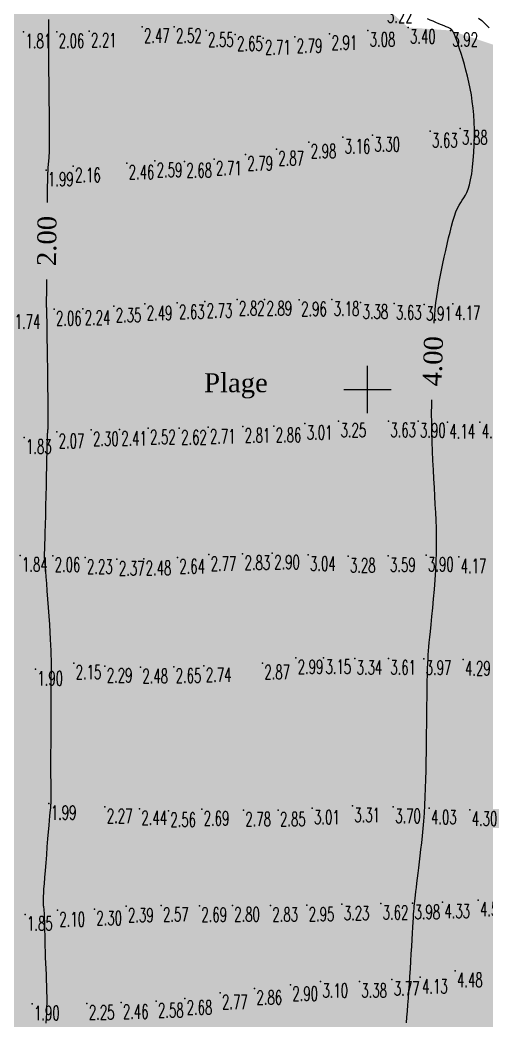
# Model space of a CAD drawing. Header units: millimetres. Extents: x 88261 to 90953, y 390274 to 392322.
# Drawn here: x 90658.1 to 90781.2, y 390581.1 to 390845 of the extents above; entities that cross this region are included whole.
import ezdxf
from ezdxf.enums import TextEntityAlignment as Align

# ---------------------------------------------------------------- set-up
doc = ezdxf.new("R2010")
doc.units = ezdxf.units.MM
doc.header["$LTSCALE"] = 25
doc.linetypes.add('DOT', pattern=[6.35, 0, -6.35])
for name, color, linetype in [('Carroyage(1)_Croix', 7, 'Continuous'), ('CN_01_00', 42, 'Continuous'), ('CN_02_00', 16, 'Continuous'), ('HSABLHUMIDE', 24, 'DOT'), ('TopoAlt', 7, 'Continuous'), ('TOPOJIS', 7, 'Continuous')]:
    doc.layers.add(name, color=color, linetype=linetype)
doc.styles.add('Romans 1.0', font='Romans.shx', dxfattribs={"width": 0.99, "height": 1})
doc.styles.get("Standard").update_dxf_attribs({"font": 'times.ttf'})

# ---------------------------------------------------------------- blocks, each defined once
blk = doc.blocks.new('TCPOINT')
at = {"color": 0}
blk.add_point((0, 0), dxfattribs=at)
at = {"layer": 'TopoAlt', "style": 'Romans 1.0', "width": 0.99}
blk.add_attdef('ALT', text='', height=200, dxfattribs=at).set_placement((0.5, -0.5), align=Align.TOP_LEFT)

msp = doc.modelspace()

# ---------------------------------------------------------------- hatches: boundary and pattern name
at = {"layer": 'HSABLHUMIDE', "ltscale": 2}
h = msp.add_hatch(dxfattribs=at)
h.set_pattern_fill('AR-SAND', color=41, scale=0.05, style=0)
h.set_pattern_definition([(37.5, (-0.35, -2.46), (-0.080001565, 2.447066187), [0, -1.9304, 0, -2.159, 0, -2.06375]), (7.5, (-0.35, -2.46), (2.247616416, 3.584125503), [0, -1.0414, 0, -1.7399, 0, -0.66675]), (327.5, (-1.912, -2.46), (3.954961851, 0.007185923), [0, -0.635, 0, -2.286, 0, -2.9845]), (317.5, (-1.912, -2.46), (3.817782262, 1.114646616), [0, -0.3175, 0, -1.4986, 0, -1.7145])])
h.paths.add_polyline_path([(90808.31, 390673.91), (90810.25, 390699.67), (90815.68, 390741.55), (90824.92, 390770.91), (90815.72, 390817.44), (90807.05, 390826.39), (90800.87, 390832.47), (90771.53, 390842.2), (90760.38, 390842.98), (90754.31, 390848.43), (90743.78, 390853.26), (90735.93, 390857.51), (90724.71, 390864.35), (90715.76, 390870.18), (90708.42, 390875.87), (90700.28, 390881.05), (90683.17, 390899.74), (90679.29, 390902.11), (90675.87, 390906.58), (90650.25, 390917.24), (90650.25, 390882.24), (90650.25, 390864.98), (90650.25, 390847.24), (90650.25, 390817.24), (90650.25, 390792.24), (90650.25, 390737.24), (90650.25, 390712.24), (90650.25, 390677.24), (90650.25, 390647.24), (90650.25, 390622.24), (90650.25, 390590.22), (90650.25, 390589.37), (90650.25, 390567.24), (90650.25, 390527.24), (90660.25, 390527.24), (90660.25, 390507.24), (90670.25, 390507.24), (90670.25, 390497.24), (90680.25, 390497.24), (90680.25, 390487.24), (90690.25, 390487.24), (90690.25, 390477.24), (90700.25, 390477.24), (90700.25, 390467.24), (90730.25, 390477.24), (90700.25, 390467.24), (90710.25, 390467.24), (90740.25, 390477.24), (90710.25, 390467.24), (90710.25, 390457.24), (90747.2, 390431.83), (90764.53, 390419.61), (90781.97, 390396.2), (90798.13, 390389.26), (90804.01, 390373.08), (90822.04, 390361.39), (90841.42, 390350.17), (90852.83, 390318.92), (90866.45, 390300.49), (90904.86, 390280.83), (90909.95, 390275.28), (90952.15, 390275.28), (90952.14, 390296.43), (90920.97, 390330.09), (90897.78, 390348.26), (90877.47, 390366.76), (90855.32, 390383.66), (90846.62, 390409.42), (90826.78, 390428.11), (90814.41, 390447.82), (90801.65, 390460.75), (90789.25, 390478.56), (90783.93, 390495.68), (90782.44, 390506.04), (90782.12, 390521.9), (90785.04, 390543.82), (90786.82, 390559.34), (90790.57, 390575.41), (90794.12, 390593.84), (90801.54, 390613.19), (90802.7, 390633.39)])

# ---------------------------------------------------------------- linework, layer by layer
at = {"layer": 'Carroyage(1)_Croix'}
for p, q in [((90749.65, 390741.29), (90749.65, 390753.79)), ((90743.4, 390747.54), (90755.9, 390747.54))]:
    msp.add_line(p, q, dxfattribs=at)
at = {"layer": 'CN_01_00', "flags": 128}
for points, elevation in [([(90665.58, 390845.12), (90665.56, 390844.46), (90665.55, 390843.9), (90665.55, 390843.43), (90665.56, 390843.03), (90665.57, 390842.68), (90665.58, 390842.39), (90665.59, 390842.12), (90665.59, 390841.87), (90665.59, 390841.61), (90665.59, 390841.31), (90665.58, 390840.91), (90665.57, 390840.36), (90665.57, 390839.61), (90665.56, 390838.61), (90665.56, 390837.32), (90665.57, 390835.67), (90665.59, 390833.64), (90665.61, 390831.32), (90665.64, 390828.79), (90665.67, 390826.15), (90665.71, 390823.51), (90665.74, 390820.96), (90665.76, 390818.59), (90665.78, 390816.52), (90665.8, 390814.81), (90665.8, 390813.43), (90665.8, 390812.34), (90665.8, 390811.48), (90665.78, 390810.81), (90665.76, 390810.27), (90665.74, 390809.8), (90665.71, 390809.37), (90665.68, 390808.93), (90665.64, 390808.47), (90665.6, 390808.01), (90665.56, 390807.55), (90665.52, 390807.1), (90665.49, 390806.66), (90665.45, 390806.26), (90665.43, 390805.88), (90665.4, 390805.55), (90665.38, 390805.24), (90665.37, 390804.96), (90665.35, 390804.69), (90665.35, 390804.43), (90665.34, 390804.15), (90665.33, 390803.86), (90665.32, 390803.55), (90665.31, 390803.19), (90665.31, 390802.75), (90665.3, 390802.19), (90665.28, 390801.46), (90665.27, 390800.51), (90665.26, 390799.3), (90665.24, 390797.78), (90665.23, 390796.83)], 2), ([(90767.25, 390765.09), (90767.27, 390765.48), (90767.38, 390767.12), (90767.53, 390768.75), (90767.71, 390770.4), (90767.93, 390772.08), (90768.2, 390773.79), (90768.49, 390775.51), (90768.82, 390777.25), (90769.16, 390779), (90769.52, 390780.74), (90769.9, 390782.47), (90770.28, 390784.18), (90770.65, 390785.87), (90771.03, 390787.51), (90771.41, 390789.08), (90771.8, 390790.58), (90772.19, 390791.97), (90772.58, 390793.24), (90772.98, 390794.38), (90773.39, 390795.35), (90773.8, 390796.17), (90774.22, 390796.86), (90774.64, 390797.49), (90775.05, 390798.1), (90775.45, 390798.75), (90775.83, 390799.5), (90776.2, 390800.4), (90776.54, 390801.51), (90776.84, 390802.85), (90777.12, 390804.42), (90777.35, 390806.16), (90777.55, 390808.04), (90777.7, 390810.01), (90777.8, 390812.04), (90777.85, 390814.08), (90777.85, 390816.09), (90777.79, 390818.04), (90777.67, 390819.92), (90777.51, 390821.74), (90777.29, 390823.51), (90777.03, 390825.23), (90776.73, 390826.9), (90776.39, 390828.54), (90776.02, 390830.15), (90775.62, 390831.73), (90775.21, 390833.26), (90774.78, 390834.73), (90774.35, 390836.11), (90773.93, 390837.39), (90773.54, 390838.55), (90773.17, 390839.57), (90772.85, 390840.42), (90772.58, 390841.1), (90772.34, 390841.64), (90772.11, 390842.04), (90771.87, 390842.35), (90771.6, 390842.59), (90771.29, 390842.79), (90770.9, 390842.98), (90770.43, 390843.18), (90769.85, 390843.42), (90769.18, 390843.69), (90768.46, 390843.98), (90767.71, 390844.29), (90766.94, 390844.61), (90766.19, 390844.92), (90765.48, 390845.23)], 4), ([(90665.05, 390776.6), (90665.04, 390775.63), (90665.03, 390773.94), (90665.02, 390772.64), (90665.01, 390771.66), (90665.01, 390770.95), (90665.01, 390770.46), (90665.01, 390770.13), (90665.01, 390769.92), (90665.01, 390769.76), (90665.01, 390769.6), (90665.01, 390769.45), (90665.01, 390769.3), (90665.02, 390769.15), (90665.02, 390769), (90665.02, 390768.85), (90665.03, 390768.7), (90665.04, 390768.55), (90665.04, 390768.4), (90665.05, 390768.19), (90665.07, 390767.87), (90665.08, 390767.4), (90665.1, 390766.72), (90665.11, 390765.77), (90665.14, 390764.51), (90665.16, 390762.87), (90665.19, 390760.84), (90665.22, 390758.49), (90665.26, 390755.93), (90665.29, 390753.26), (90665.32, 390750.59), (90665.36, 390748.03), (90665.38, 390745.67), (90665.41, 390743.63), (90665.43, 390741.98), (90665.44, 390740.7), (90665.45, 390739.74), (90665.45, 390739.03), (90665.45, 390738.53), (90665.45, 390738.18), (90665.44, 390737.93), (90665.43, 390737.73), (90665.42, 390737.53), (90665.4, 390737.31), (90665.38, 390737.09), (90665.36, 390736.86), (90665.34, 390736.63), (90665.32, 390736.38), (90665.3, 390736.12), (90665.28, 390735.86), (90665.27, 390735.58), (90665.25, 390735.24), (90665.23, 390734.8), (90665.21, 390734.2), (90665.19, 390733.4), (90665.16, 390732.34), (90665.13, 390730.98), (90665.09, 390729.27), (90665.04, 390727.19), (90664.99, 390724.8), (90664.94, 390722.22), (90664.88, 390719.54), (90664.82, 390716.87), (90664.76, 390714.31), (90664.7, 390711.95), (90664.65, 390709.9), (90664.61, 390708.24), (90664.57, 390706.93), (90664.53, 390705.94), (90664.51, 390705.19), (90664.48, 390704.65), (90664.47, 390704.26), (90664.46, 390703.97), (90664.46, 390703.72), (90664.47, 390703.47), (90664.48, 390703.17), (90664.51, 390702.79), (90664.55, 390702.28), (90664.61, 390701.6), (90664.68, 390700.72), (90664.77, 390699.58), (90664.88, 390698.17), (90665.02, 390696.44), (90665.17, 390694.47), (90665.33, 390692.32), (90665.49, 390690.08), (90665.65, 390687.83), (90665.81, 390685.64), (90665.94, 390683.59), (90666.05, 390681.75), (90666.14, 390680.18), (90666.19, 390678.82), (90666.23, 390677.56), (90666.25, 390676.31), (90666.25, 390674.98), (90666.25, 390673.47), (90666.23, 390671.69), (90666.22, 390669.54), (90666.2, 390666.96), (90666.19, 390664.04), (90666.18, 390660.9), (90666.17, 390657.65), (90666.16, 390654.41), (90666.15, 390651.31), (90666.15, 390648.46), (90666.15, 390645.98), (90666.16, 390643.96), (90666.16, 390642.37), (90666.17, 390641.15), (90666.17, 390640.23), (90666.18, 390639.56), (90666.18, 390639.06), (90666.17, 390638.69), (90666.16, 390638.38), (90666.15, 390638.07), (90666.12, 390637.72), (90666.08, 390637.29), (90666.03, 390636.74), (90665.97, 390636.04), (90665.89, 390635.15), (90665.79, 390634.04), (90665.67, 390632.66), (90665.52, 390630.99), (90665.36, 390629.1), (90665.19, 390627.06), (90665.02, 390624.95), (90664.85, 390622.84), (90664.68, 390620.81), (90664.54, 390618.93), (90664.41, 390617.29), (90664.31, 390615.93), (90664.24, 390614.84), (90664.19, 390613.99), (90664.16, 390613.33), (90664.14, 390612.82), (90664.15, 390612.44), (90664.16, 390612.13), (90664.18, 390611.86), (90664.21, 390611.61), (90664.25, 390611.33), (90664.29, 390611.02), (90664.33, 390610.65), (90664.37, 390610.2), (90664.41, 390609.66), (90664.45, 390609.01), (90664.49, 390608.22), (90664.52, 390607.28), (90664.54, 390606.2), (90664.57, 390605), (90664.59, 390603.71), (90664.62, 390602.33), (90664.66, 390600.89), (90664.7, 390599.41), (90664.74, 390597.9), (90664.8, 390596.38), (90664.87, 390594.87), (90664.94, 390593.35), (90665, 390591.85), (90665.05, 390590.36), (90665.1, 390588.88), (90665.12, 390587.43), (90665.13, 390586.01), (90665.1, 390584.62), (90665.06, 390583.25), (90665, 390581.89), (90664.92, 390580.53)], 2), ([(90759.95, 390580.67), (90760.06, 390582.13), (90760.18, 390583.71), (90760.31, 390585.38), (90760.44, 390587.15), (90760.57, 390589), (90760.7, 390590.91), (90760.84, 390592.87), (90760.97, 390594.87), (90761.09, 390596.87), (90761.21, 390598.85), (90761.33, 390600.77), (90761.43, 390602.6), (90761.53, 390604.3), (90761.62, 390605.84), (90761.7, 390607.18), (90761.76, 390608.31), (90761.82, 390609.26), (90761.87, 390610.06), (90761.92, 390610.77), (90761.98, 390611.42), (90762.04, 390612.05), (90762.11, 390612.72), (90762.19, 390613.46), (90762.29, 390614.3), (90762.41, 390615.26), (90762.54, 390616.32), (90762.68, 390617.48), (90762.84, 390618.75), (90763.01, 390620.1), (90763.18, 390621.54), (90763.37, 390623.06), (90763.56, 390624.67), (90763.76, 390626.35), (90763.95, 390628.11), (90764.14, 390629.94), (90764.32, 390631.85), (90764.49, 390633.84), (90764.65, 390635.9), (90764.78, 390638.03), (90764.88, 390640.23), (90764.97, 390642.5), (90765.04, 390644.82), (90765.09, 390647.19), (90765.14, 390649.59), (90765.17, 390652.02), (90765.2, 390654.47), (90765.23, 390656.93), (90765.26, 390659.38), (90765.29, 390661.8), (90765.32, 390664.17), (90765.35, 390666.44), (90765.39, 390668.59), (90765.43, 390670.58), (90765.47, 390672.4), (90765.51, 390674), (90765.56, 390675.37), (90765.61, 390676.56), (90765.67, 390677.65), (90765.74, 390678.69), (90765.83, 390679.76), (90765.94, 390680.93), (90766.07, 390682.26), (90766.24, 390683.81), (90766.43, 390685.65), (90766.64, 390687.73), (90766.86, 390690), (90767.08, 390692.4), (90767.3, 390694.89), (90767.49, 390697.41), (90767.65, 390699.91), (90767.78, 390702.33), (90767.85, 390704.64), (90767.88, 390706.84), (90767.87, 390708.97), (90767.82, 390711.05), (90767.75, 390713.12), (90767.65, 390715.19), (90767.54, 390717.29), (90767.41, 390719.46), (90767.28, 390721.72), (90767.15, 390724.04), (90767.02, 390726.43), (90766.9, 390728.87), (90766.79, 390731.34), (90766.7, 390733.82), (90766.63, 390736.3), (90766.59, 390738.77), (90766.57, 390741.22), (90766.58, 390743.62), (90766.6, 390744.87)], 4)]:
    msp.add_lwpolyline(points, dxfattribs=dict(at, elevation=elevation))
at = {"layer": 'CN_02_00', "elevation": 5, "flags": 128}
msp.add_lwpolyline([(90778.93, 390845.45), (90779.77, 390844.81), (90780.51, 390844.15), (90781.15, 390843.51), (90781.69, 390842.87)], dxfattribs=at)

# ---------------------------------------------------------------- block references
at = {"layer": 'TOPOJIS'}
ref = msp.add_blockref('TCPOINT', (90754.31, 390848.43, 3.22), dxfattribs=at)
ref.add_attrib('ALT', '3.22', dxfattribs={"layer": 'TopoAlt', "height": 3.75, "style": 'Romans 1.0', "width": 0.6}).set_placement((90754.81, 390847.93, 3.22), align=Align.TOP_LEFT)
ref = msp.add_blockref('TCPOINT', (90690.27, 390843.2, 2.47), dxfattribs=at)
ref.add_attrib('ALT', '2.47', dxfattribs={"layer": 'TopoAlt', "height": 3.75, "style": 'Romans 1.0', "width": 0.6}).set_placement((90690.77, 390842.7, 2.47), align=Align.TOP_LEFT)
ref = msp.add_blockref('TCPOINT', (90698.73, 390843.18, 2.52), dxfattribs=at)
ref.add_attrib('ALT', '2.52', dxfattribs={"layer": 'TopoAlt', "height": 3.75, "style": 'Romans 1.0', "width": 0.6}).set_placement((90699.23, 390842.68, 2.52), align=Align.TOP_LEFT)
ref = msp.add_blockref('TCPOINT', (90760.38, 390842.98, 3.4), dxfattribs=at)
ref.add_attrib('ALT', '3.40', dxfattribs={"layer": 'TopoAlt', "height": 3.75, "style": 'Romans 1.0', "width": 0.6}).set_placement((90760.88, 390842.48, 3.4), align=Align.TOP_LEFT)
ref = msp.add_blockref('TCPOINT', (90659.03, 390841.82, 1.81), dxfattribs=at)
ref.add_attrib('ALT', '1.81', dxfattribs={"layer": 'TopoAlt', "height": 3.75, "style": 'Romans 1.0', "width": 0.6}).set_placement((90659.53, 390841.32, 1.81), align=Align.TOP_LEFT)
ref = msp.add_blockref('TCPOINT', (90667.76, 390841.85, 2.06), dxfattribs=at)
ref.add_attrib('ALT', '2.06', dxfattribs={"layer": 'TopoAlt', "height": 3.75, "style": 'Romans 1.0', "width": 0.6}).set_placement((90668.26, 390841.35, 2.06), align=Align.TOP_LEFT)
ref = msp.add_blockref('TCPOINT', (90676.29, 390842.02, 2.21), dxfattribs=at)
ref.add_attrib('ALT', '2.21', dxfattribs={"layer": 'TopoAlt', "height": 3.75, "style": 'Romans 1.0', "width": 0.6}).set_placement((90676.79, 390841.52, 2.21), align=Align.TOP_LEFT)
ref = msp.add_blockref('TCPOINT', (90707.16, 390842.16, 2.55), dxfattribs=at)
ref.add_attrib('ALT', '2.55', dxfattribs={"layer": 'TopoAlt', "height": 3.75, "style": 'Romans 1.0', "width": 0.6}).set_placement((90707.66, 390841.66, 2.55), align=Align.TOP_LEFT)
ref = msp.add_blockref('TCPOINT', (90714.81, 390841.1, 2.65), dxfattribs=at)
ref.add_attrib('ALT', '2.65', dxfattribs={"layer": 'TopoAlt', "height": 3.75, "style": 'Romans 1.0', "width": 0.6}).set_placement((90715.31, 390840.6, 2.65), align=Align.TOP_LEFT)
ref = msp.add_blockref('TCPOINT', (90722.16, 390840.14, 2.71), dxfattribs=at)
ref.add_attrib('ALT', '2.71', dxfattribs={"layer": 'TopoAlt', "height": 3.75, "style": 'Romans 1.0', "width": 0.6}).set_placement((90722.66, 390839.64, 2.71), align=Align.TOP_LEFT)
ref = msp.add_blockref('TCPOINT', (90730.49, 390840.51, 2.79), dxfattribs=at)
ref.add_attrib('ALT', '2.79', dxfattribs={"layer": 'TopoAlt', "height": 3.75, "style": 'Romans 1.0', "width": 0.6}).set_placement((90730.99, 390840.01, 2.79), align=Align.TOP_LEFT)
ref = msp.add_blockref('TCPOINT', (90739.69, 390841.35, 2.91), dxfattribs=at)
ref.add_attrib('ALT', '2.91', dxfattribs={"layer": 'TopoAlt', "height": 3.75, "style": 'Romans 1.0', "width": 0.6}).set_placement((90740.19, 390840.85, 2.91), align=Align.TOP_LEFT)
ref = msp.add_blockref('TCPOINT', (90749.74, 390842.2, 3.08), dxfattribs=at)
ref.add_attrib('ALT', '3.08', dxfattribs={"layer": 'TopoAlt', "height": 3.75, "style": 'Romans 1.0', "width": 0.6}).set_placement((90750.24, 390841.7, 3.08), align=Align.TOP_LEFT)
ref = msp.add_blockref('TCPOINT', (90771.53, 390842.2, 3.92), dxfattribs=at)
ref.add_attrib('ALT', '3.92', dxfattribs={"layer": 'TopoAlt', "height": 3.75, "style": 'Romans 1.0', "width": 0.6}).set_placement((90772.03, 390841.7, 3.92), align=Align.TOP_LEFT)
ref = msp.add_blockref('TCPOINT', (90774.09, 390816.36, 3.88), dxfattribs=at)
ref.add_attrib('ALT', '3.88', dxfattribs={"layer": 'TopoAlt', "height": 3.75, "style": 'Romans 1.0', "width": 0.6}).set_placement((90774.59, 390815.86, 3.88), align=Align.TOP_LEFT)
ref = msp.add_blockref('TCPOINT', (90743.16, 390814.05, 3.16), dxfattribs=at)
ref.add_attrib('ALT', '3.16', dxfattribs={"layer": 'TopoAlt', "height": 3.75, "style": 'Romans 1.0', "width": 0.6}).set_placement((90743.66, 390813.55, 3.16), align=Align.TOP_LEFT)
ref = msp.add_blockref('TCPOINT', (90750.99, 390814.56, 3.3), dxfattribs=at)
ref.add_attrib('ALT', '3.30', dxfattribs={"layer": 'TopoAlt', "height": 3.75, "style": 'Romans 1.0', "width": 0.6}).set_placement((90751.49, 390814.06, 3.3), align=Align.TOP_LEFT)
ref = msp.add_blockref('TCPOINT', (90766.16, 390815.63, 3.63), dxfattribs=at)
ref.add_attrib('ALT', '3.63', dxfattribs={"layer": 'TopoAlt', "height": 3.75, "style": 'Romans 1.0', "width": 0.6}).set_placement((90766.66, 390815.13, 3.63), align=Align.TOP_LEFT)
ref = msp.add_blockref('TCPOINT', (90725.67, 390810.89, 2.87), dxfattribs=at)
ref.add_attrib('ALT', '2.87', dxfattribs={"layer": 'TopoAlt', "height": 3.75, "style": 'Romans 1.0', "width": 0.6}).set_placement((90726.17, 390810.39, 2.87), align=Align.TOP_LEFT)
ref = msp.add_blockref('TCPOINT', (90734.2, 390812.75, 2.98), dxfattribs=at)
ref.add_attrib('ALT', '2.98', dxfattribs={"layer": 'TopoAlt', "height": 3.75, "style": 'Romans 1.0', "width": 0.6}).set_placement((90734.7, 390812.25, 2.98), align=Align.TOP_LEFT)
ref = msp.add_blockref('TCPOINT', (90709.25, 390808.27, 2.71), dxfattribs=at)
ref.add_attrib('ALT', '2.71', dxfattribs={"layer": 'TopoAlt', "height": 3.75, "style": 'Romans 1.0', "width": 0.6}).set_placement((90709.75, 390807.77, 2.71), align=Align.TOP_LEFT)
ref = msp.add_blockref('TCPOINT', (90717.52, 390809.53, 2.79), dxfattribs=at)
ref.add_attrib('ALT', '2.79', dxfattribs={"layer": 'TopoAlt', "height": 3.75, "style": 'Romans 1.0', "width": 0.6}).set_placement((90718.02, 390809.03, 2.79), align=Align.TOP_LEFT)
ref = msp.add_blockref('TCPOINT', (90672.12, 390806.46, 2.16), dxfattribs=at)
ref.add_attrib('ALT', '2.16', dxfattribs={"layer": 'TopoAlt', "height": 3.75, "style": 'Romans 1.0', "width": 0.6}).set_placement((90672.62, 390805.96, 2.16), align=Align.TOP_LEFT)
ref = msp.add_blockref('TCPOINT', (90686.21, 390807.23, 2.46), dxfattribs=at)
ref.add_attrib('ALT', '2.46', dxfattribs={"layer": 'TopoAlt', "height": 3.75, "style": 'Romans 1.0', "width": 0.6}).set_placement((90686.71, 390806.73, 2.46), align=Align.TOP_LEFT)
ref = msp.add_blockref('TCPOINT', (90693.62, 390807.8, 2.59), dxfattribs=at)
ref.add_attrib('ALT', '2.59', dxfattribs={"layer": 'TopoAlt', "height": 3.75, "style": 'Romans 1.0', "width": 0.6}).set_placement((90694.12, 390807.3, 2.59), align=Align.TOP_LEFT)
ref = msp.add_blockref('TCPOINT', (90701.45, 390807.7, 2.68), dxfattribs=at)
ref.add_attrib('ALT', '2.68', dxfattribs={"layer": 'TopoAlt', "height": 3.75, "style": 'Romans 1.0', "width": 0.6}).set_placement((90701.95, 390807.2, 2.68), align=Align.TOP_LEFT)
ref = msp.add_blockref('TCPOINT', (90664.94, 390805.38, 1.99), dxfattribs=at)
ref.add_attrib('ALT', '1.99', dxfattribs={"layer": 'TopoAlt', "height": 3.75, "style": 'Romans 1.0', "width": 0.6}).set_placement((90665.44, 390804.88, 1.99), align=Align.TOP_LEFT)
ref = msp.add_blockref('TCPOINT', (90715.27, 390771.33, 2.82), dxfattribs=at)
ref.add_attrib('ALT', '2.82', dxfattribs={"layer": 'TopoAlt', "height": 3.75, "style": 'Romans 1.0', "width": 0.6}).set_placement((90715.77, 390770.83, 2.82), align=Align.TOP_LEFT)
ref = msp.add_blockref('TCPOINT', (90722.55, 390771.33, 2.89), dxfattribs=at)
ref.add_attrib('ALT', '2.89', dxfattribs={"layer": 'TopoAlt', "height": 3.75, "style": 'Romans 1.0', "width": 0.6}).set_placement((90723.05, 390770.83, 2.89), align=Align.TOP_LEFT)
ref = msp.add_blockref('TCPOINT', (90731.69, 390771.18, 2.96), dxfattribs=at)
ref.add_attrib('ALT', '2.96', dxfattribs={"layer": 'TopoAlt', "height": 3.75, "style": 'Romans 1.0', "width": 0.6}).set_placement((90732.19, 390770.68, 2.96), align=Align.TOP_LEFT)
ref = msp.add_blockref('TCPOINT', (90740.28, 390771.26, 3.18), dxfattribs=at)
ref.add_attrib('ALT', '3.18', dxfattribs={"layer": 'TopoAlt', "height": 3.75, "style": 'Romans 1.0', "width": 0.6}).set_placement((90740.78, 390770.76, 3.18), align=Align.TOP_LEFT)
ref = msp.add_blockref('TCPOINT', (90667.06, 390768.71, 2.06), dxfattribs=at)
ref.add_attrib('ALT', '2.06', dxfattribs={"layer": 'TopoAlt', "height": 3.75, "style": 'Romans 1.0', "width": 0.6}).set_placement((90667.56, 390768.21, 2.06), align=Align.TOP_LEFT)
ref = msp.add_blockref('TCPOINT', (90674.62, 390768.87, 2.24), dxfattribs=at)
ref.add_attrib('ALT', '2.24', dxfattribs={"layer": 'TopoAlt', "height": 3.75, "style": 'Romans 1.0', "width": 0.6}).set_placement((90675.12, 390768.37, 2.24), align=Align.TOP_LEFT)
ref = msp.add_blockref('TCPOINT', (90682.83, 390769.54, 2.35), dxfattribs=at)
ref.add_attrib('ALT', '2.35', dxfattribs={"layer": 'TopoAlt', "height": 3.75, "style": 'Romans 1.0', "width": 0.6}).set_placement((90683.33, 390769.04, 2.35), align=Align.TOP_LEFT)
ref = msp.add_blockref('TCPOINT', (90691, 390770.11, 2.49), dxfattribs=at)
ref.add_attrib('ALT', '2.49', dxfattribs={"layer": 'TopoAlt', "height": 3.75, "style": 'Romans 1.0', "width": 0.6}).set_placement((90691.5, 390769.61, 2.49), align=Align.TOP_LEFT)
ref = msp.add_blockref('TCPOINT', (90699.48, 390770.41, 2.63), dxfattribs=at)
ref.add_attrib('ALT', '2.63', dxfattribs={"layer": 'TopoAlt', "height": 3.75, "style": 'Romans 1.0', "width": 0.6}).set_placement((90699.98, 390769.91, 2.63), align=Align.TOP_LEFT)
ref = msp.add_blockref('TCPOINT', (90706.79, 390770.75, 2.73), dxfattribs=at)
ref.add_attrib('ALT', '2.73', dxfattribs={"layer": 'TopoAlt', "height": 3.75, "style": 'Romans 1.0', "width": 0.6}).set_placement((90707.29, 390770.25, 2.73), align=Align.TOP_LEFT)
ref = msp.add_blockref('TCPOINT', (90747.86, 390770.46, 3.38), dxfattribs=at)
ref.add_attrib('ALT', '3.38', dxfattribs={"layer": 'TopoAlt', "height": 3.75, "style": 'Romans 1.0', "width": 0.6}).set_placement((90748.36, 390769.96, 3.38), align=Align.TOP_LEFT)
ref = msp.add_blockref('TCPOINT', (90756.65, 390770.23, 3.63), dxfattribs=at)
ref.add_attrib('ALT', '3.63', dxfattribs={"layer": 'TopoAlt', "height": 3.75, "style": 'Romans 1.0', "width": 0.6}).set_placement((90757.15, 390769.73, 3.63), align=Align.TOP_LEFT)
ref = msp.add_blockref('TCPOINT', (90764.63, 390769.97, 3.91), dxfattribs=at)
ref.add_attrib('ALT', '3.91', dxfattribs={"layer": 'TopoAlt', "height": 3.75, "style": 'Romans 1.0', "width": 0.6}).set_placement((90765.13, 390769.47, 3.91), align=Align.TOP_LEFT)
ref = msp.add_blockref('TCPOINT', (90772.17, 390770.14, 4.17), dxfattribs=at)
ref.add_attrib('ALT', '4.17', dxfattribs={"layer": 'TopoAlt', "height": 3.75, "style": 'Romans 1.0', "width": 0.6}).set_placement((90772.67, 390769.64, 4.17), align=Align.TOP_LEFT)
ref = msp.add_blockref('TCPOINT', (90656.18, 390767.82, 1.74), dxfattribs=at)
ref.add_attrib('ALT', '1.74', dxfattribs={"layer": 'TopoAlt', "height": 3.75, "style": 'Romans 1.0', "width": 0.6}).set_placement((90656.68, 390767.32, 1.74), align=Align.TOP_LEFT)
ref = msp.add_blockref('TCPOINT', (90676.85, 390736.93, 2.3), dxfattribs=at)
ref.add_attrib('ALT', '2.30', dxfattribs={"layer": 'TopoAlt', "height": 3.75, "style": 'Romans 1.0', "width": 0.6}).set_placement((90677.35, 390736.43, 2.3), align=Align.TOP_LEFT)
ref = msp.add_blockref('TCPOINT', (90684.26, 390737.05, 2.41), dxfattribs=at)
ref.add_attrib('ALT', '2.41', dxfattribs={"layer": 'TopoAlt', "height": 3.75, "style": 'Romans 1.0', "width": 0.6}).set_placement((90684.76, 390736.55, 2.41), align=Align.TOP_LEFT)
ref = msp.add_blockref('TCPOINT', (90691.87, 390737.41, 2.52), dxfattribs=at)
ref.add_attrib('ALT', '2.52', dxfattribs={"layer": 'TopoAlt', "height": 3.75, "style": 'Romans 1.0', "width": 0.6}).set_placement((90692.37, 390736.91, 2.52), align=Align.TOP_LEFT)
ref = msp.add_blockref('TCPOINT', (90700.06, 390737.36, 2.62), dxfattribs=at)
ref.add_attrib('ALT', '2.62', dxfattribs={"layer": 'TopoAlt', "height": 3.75, "style": 'Romans 1.0', "width": 0.6}).set_placement((90700.56, 390736.86, 2.62), align=Align.TOP_LEFT)
ref = msp.add_blockref('TCPOINT', (90707.63, 390737.61, 2.71), dxfattribs=at)
ref.add_attrib('ALT', '2.71', dxfattribs={"layer": 'TopoAlt', "height": 3.75, "style": 'Romans 1.0', "width": 0.6}).set_placement((90708.13, 390737.11, 2.71), align=Align.TOP_LEFT)
ref = msp.add_blockref('TCPOINT', (90716.79, 390737.84, 2.81), dxfattribs=at)
ref.add_attrib('ALT', '2.81', dxfattribs={"layer": 'TopoAlt', "height": 3.75, "style": 'Romans 1.0', "width": 0.6}).set_placement((90717.29, 390737.34, 2.81), align=Align.TOP_LEFT)
ref = msp.add_blockref('TCPOINT', (90724.99, 390737.93, 2.86), dxfattribs=at)
ref.add_attrib('ALT', '2.86', dxfattribs={"layer": 'TopoAlt', "height": 3.75, "style": 'Romans 1.0', "width": 0.6}).set_placement((90725.49, 390737.43, 2.86), align=Align.TOP_LEFT)
ref = msp.add_blockref('TCPOINT', (90733.17, 390738.62, 3.01), dxfattribs=at)
ref.add_attrib('ALT', '3.01', dxfattribs={"layer": 'TopoAlt', "height": 3.75, "style": 'Romans 1.0', "width": 0.6}).set_placement((90733.67, 390738.12, 3.01), align=Align.TOP_LEFT)
ref = msp.add_blockref('TCPOINT', (90742.06, 390739.23, 3.25), dxfattribs=at)
ref.add_attrib('ALT', '3.25', dxfattribs={"layer": 'TopoAlt', "height": 3.75, "style": 'Romans 1.0', "width": 0.6}).set_placement((90742.56, 390738.73, 3.25), align=Align.TOP_LEFT)
ref = msp.add_blockref('TCPOINT', (90755.2, 390739.25, 3.63), dxfattribs=at)
ref.add_attrib('ALT', '3.63', dxfattribs={"layer": 'TopoAlt', "height": 3.75, "style": 'Romans 1.0', "width": 0.6}).set_placement((90755.7, 390738.75, 3.63), align=Align.TOP_LEFT)
ref = msp.add_blockref('TCPOINT', (90763.03, 390739.18, 3.9), dxfattribs=at)
ref.add_attrib('ALT', '3.90', dxfattribs={"layer": 'TopoAlt', "height": 3.75, "style": 'Romans 1.0', "width": 0.6}).set_placement((90763.53, 390738.68, 3.9), align=Align.TOP_LEFT)
ref = msp.add_blockref('TCPOINT', (90770.77, 390738.94, 4.14), dxfattribs=at)
ref.add_attrib('ALT', '4.14', dxfattribs={"layer": 'TopoAlt', "height": 3.75, "style": 'Romans 1.0', "width": 0.6}).set_placement((90771.27, 390738.44, 4.14), align=Align.TOP_LEFT)
ref = msp.add_blockref('TCPOINT', (90779.31, 390738.97, 4.23), dxfattribs=at)
ref.add_attrib('ALT', '4.23', dxfattribs={"layer": 'TopoAlt', "height": 3.75, "style": 'Romans 1.0', "width": 0.6}).set_placement((90779.81, 390738.47, 4.23), align=Align.TOP_LEFT)
ref = msp.add_blockref('TCPOINT', (90659.17, 390734.89, 1.83), dxfattribs=at)
ref.add_attrib('ALT', '1.83', dxfattribs={"layer": 'TopoAlt', "height": 3.75, "style": 'Romans 1.0', "width": 0.6}).set_placement((90659.67, 390734.39, 1.83), align=Align.TOP_LEFT)
ref = msp.add_blockref('TCPOINT', (90667.78, 390736.39, 2.07), dxfattribs=at)
ref.add_attrib('ALT', '2.07', dxfattribs={"layer": 'TopoAlt', "height": 3.75, "style": 'Romans 1.0', "width": 0.6}).set_placement((90668.28, 390735.89, 2.07), align=Align.TOP_LEFT)
ref = msp.add_blockref('TCPOINT', (90658.11, 390703.83, 1.84), dxfattribs=at)
ref.add_attrib('ALT', '1.84', dxfattribs={"layer": 'TopoAlt', "height": 3.75, "style": 'Romans 1.0', "width": 0.6}).set_placement((90658.61, 390703.33, 1.84), align=Align.TOP_LEFT)
ref = msp.add_blockref('TCPOINT', (90666.74, 390703.77, 2.06), dxfattribs=at)
ref.add_attrib('ALT', '2.06', dxfattribs={"layer": 'TopoAlt', "height": 3.75, "style": 'Romans 1.0', "width": 0.6}).set_placement((90667.24, 390703.27, 2.06), align=Align.TOP_LEFT)
ref = msp.add_blockref('TCPOINT', (90675.24, 390703.26, 2.23), dxfattribs=at)
ref.add_attrib('ALT', '2.23', dxfattribs={"layer": 'TopoAlt', "height": 3.75, "style": 'Romans 1.0', "width": 0.6}).set_placement((90675.74, 390702.76, 2.23), align=Align.TOP_LEFT)
ref = msp.add_blockref('TCPOINT', (90683.64, 390702.81, 2.37), dxfattribs=at)
ref.add_attrib('ALT', '2.37', dxfattribs={"layer": 'TopoAlt', "height": 3.75, "style": 'Romans 1.0', "width": 0.6}).set_placement((90684.14, 390702.31, 2.37), align=Align.TOP_LEFT)
ref = msp.add_blockref('TCPOINT', (90690.7, 390702.9, 2.48), dxfattribs=at)
ref.add_attrib('ALT', '2.48', dxfattribs={"layer": 'TopoAlt', "height": 3.75, "style": 'Romans 1.0', "width": 0.6}).set_placement((90691.2, 390702.4, 2.48), align=Align.TOP_LEFT)
ref = msp.add_blockref('TCPOINT', (90699.57, 390703.33, 2.64), dxfattribs=at)
ref.add_attrib('ALT', '2.64', dxfattribs={"layer": 'TopoAlt', "height": 3.75, "style": 'Romans 1.0', "width": 0.6}).set_placement((90700.07, 390702.83, 2.64), align=Align.TOP_LEFT)
ref = msp.add_blockref('TCPOINT', (90707.86, 390704.05, 2.77), dxfattribs=at)
ref.add_attrib('ALT', '2.77', dxfattribs={"layer": 'TopoAlt', "height": 3.75, "style": 'Romans 1.0', "width": 0.6}).set_placement((90708.36, 390703.55, 2.77), align=Align.TOP_LEFT)
ref = msp.add_blockref('TCPOINT', (90716.76, 390704.28, 2.83), dxfattribs=at)
ref.add_attrib('ALT', '2.83', dxfattribs={"layer": 'TopoAlt', "height": 3.75, "style": 'Romans 1.0', "width": 0.6}).set_placement((90717.26, 390703.78, 2.83), align=Align.TOP_LEFT)
ref = msp.add_blockref('TCPOINT', (90724.58, 390704.43, 2.9), dxfattribs=at)
ref.add_attrib('ALT', '2.90', dxfattribs={"layer": 'TopoAlt', "height": 3.75, "style": 'Romans 1.0', "width": 0.6}).set_placement((90725.08, 390703.93, 2.9), align=Align.TOP_LEFT)
ref = msp.add_blockref('TCPOINT', (90734.03, 390704.03, 3.04), dxfattribs=at)
ref.add_attrib('ALT', '3.04', dxfattribs={"layer": 'TopoAlt', "height": 3.75, "style": 'Romans 1.0', "width": 0.6}).set_placement((90734.53, 390703.53, 3.04), align=Align.TOP_LEFT)
ref = msp.add_blockref('TCPOINT', (90744.53, 390703.6, 3.28), dxfattribs=at)
ref.add_attrib('ALT', '3.28', dxfattribs={"layer": 'TopoAlt', "height": 3.75, "style": 'Romans 1.0', "width": 0.6}).set_placement((90745.03, 390703.1, 3.28), align=Align.TOP_LEFT)
ref = msp.add_blockref('TCPOINT', (90755.09, 390703.72, 3.59), dxfattribs=at)
ref.add_attrib('ALT', '3.59', dxfattribs={"layer": 'TopoAlt', "height": 3.75, "style": 'Romans 1.0', "width": 0.6}).set_placement((90755.59, 390703.22, 3.59), align=Align.TOP_LEFT)
ref = msp.add_blockref('TCPOINT', (90765.13, 390703.89, 3.9), dxfattribs=at)
ref.add_attrib('ALT', '3.90', dxfattribs={"layer": 'TopoAlt', "height": 3.75, "style": 'Romans 1.0', "width": 0.6}).set_placement((90765.63, 390703.39, 3.9), align=Align.TOP_LEFT)
ref = msp.add_blockref('TCPOINT', (90773.73, 390703.43, 4.17), dxfattribs=at)
ref.add_attrib('ALT', '4.17', dxfattribs={"layer": 'TopoAlt', "height": 3.75, "style": 'Romans 1.0', "width": 0.6}).set_placement((90774.23, 390702.93, 4.17), align=Align.TOP_LEFT)
ref = msp.add_blockref('TCPOINT', (90730.79, 390676.86, 2.99), dxfattribs=at)
ref.add_attrib('ALT', '2.99', dxfattribs={"layer": 'TopoAlt', "height": 3.75, "style": 'Romans 1.0', "width": 0.6}).set_placement((90731.29, 390676.36, 2.99), align=Align.TOP_LEFT)
ref = msp.add_blockref('TCPOINT', (90738.1, 390676.89, 3.15), dxfattribs=at)
ref.add_attrib('ALT', '3.15', dxfattribs={"layer": 'TopoAlt', "height": 3.75, "style": 'Romans 1.0', "width": 0.6}).set_placement((90738.6, 390676.39, 3.15), align=Align.TOP_LEFT)
ref = msp.add_blockref('TCPOINT', (90746.29, 390676.68, 3.34), dxfattribs=at)
ref.add_attrib('ALT', '3.34', dxfattribs={"layer": 'TopoAlt', "height": 3.75, "style": 'Romans 1.0', "width": 0.6}).set_placement((90746.79, 390676.18, 3.34), align=Align.TOP_LEFT)
ref = msp.add_blockref('TCPOINT', (90755.16, 390676.69, 3.61), dxfattribs=at)
ref.add_attrib('ALT', '3.61', dxfattribs={"layer": 'TopoAlt', "height": 3.75, "style": 'Romans 1.0', "width": 0.6}).set_placement((90755.66, 390676.19, 3.61), align=Align.TOP_LEFT)
ref = msp.add_blockref('TCPOINT', (90764.52, 390676.62, 3.97), dxfattribs=at)
ref.add_attrib('ALT', '3.97', dxfattribs={"layer": 'TopoAlt', "height": 3.75, "style": 'Romans 1.0', "width": 0.6}).set_placement((90765.02, 390676.12, 3.97), align=Align.TOP_LEFT)
ref = msp.add_blockref('TCPOINT', (90774.86, 390676.45, 4.29), dxfattribs=at)
ref.add_attrib('ALT', '4.29', dxfattribs={"layer": 'TopoAlt', "height": 3.75, "style": 'Romans 1.0', "width": 0.6}).set_placement((90775.36, 390675.95, 4.29), align=Align.TOP_LEFT)
ref = msp.add_blockref('TCPOINT', (90662.17, 390673.83, 1.9), dxfattribs=at)
ref.add_attrib('ALT', '1.90', dxfattribs={"layer": 'TopoAlt', "height": 3.75, "style": 'Romans 1.0', "width": 0.6}).set_placement((90662.67, 390673.33, 1.9), align=Align.TOP_LEFT)
ref = msp.add_blockref('TCPOINT', (90672.26, 390675.43, 2.15), dxfattribs=at)
ref.add_attrib('ALT', '2.15', dxfattribs={"layer": 'TopoAlt', "height": 3.75, "style": 'Romans 1.0', "width": 0.6}).set_placement((90672.76, 390674.93, 2.15), align=Align.TOP_LEFT)
ref = msp.add_blockref('TCPOINT', (90680.47, 390674.62, 2.29), dxfattribs=at)
ref.add_attrib('ALT', '2.29', dxfattribs={"layer": 'TopoAlt', "height": 3.75, "style": 'Romans 1.0', "width": 0.6}).set_placement((90680.97, 390674.12, 2.29), align=Align.TOP_LEFT)
ref = msp.add_blockref('TCPOINT', (90689.85, 390674.41, 2.48), dxfattribs=at)
ref.add_attrib('ALT', '2.48', dxfattribs={"layer": 'TopoAlt', "height": 3.75, "style": 'Romans 1.0', "width": 0.6}).set_placement((90690.35, 390673.91, 2.48), align=Align.TOP_LEFT)
ref = msp.add_blockref('TCPOINT', (90698.61, 390674.51, 2.65), dxfattribs=at)
ref.add_attrib('ALT', '2.65', dxfattribs={"layer": 'TopoAlt', "height": 3.75, "style": 'Romans 1.0', "width": 0.6}).set_placement((90699.11, 390674.01, 2.65), align=Align.TOP_LEFT)
ref = msp.add_blockref('TCPOINT', (90706.56, 390674.73, 2.74), dxfattribs=at)
ref.add_attrib('ALT', '2.74', dxfattribs={"layer": 'TopoAlt', "height": 3.75, "style": 'Romans 1.0', "width": 0.6}).set_placement((90707.06, 390674.23, 2.74), align=Align.TOP_LEFT)
ref = msp.add_blockref('TCPOINT', (90722, 390675.46, 2.87), dxfattribs=at)
ref.add_attrib('ALT', '2.87', dxfattribs={"layer": 'TopoAlt', "height": 3.75, "style": 'Romans 1.0', "width": 0.6}).set_placement((90722.5, 390674.96, 2.87), align=Align.TOP_LEFT)
ref = msp.add_blockref('TCPOINT', (90665.71, 390638.44, 1.99), dxfattribs=at)
ref.add_attrib('ALT', '1.99', dxfattribs={"layer": 'TopoAlt', "height": 3.75, "style": 'Romans 1.0', "width": 0.6}).set_placement((90666.21, 390637.94, 1.99), align=Align.TOP_LEFT)
ref = msp.add_blockref('TCPOINT', (90680.47, 390637.56, 2.27), dxfattribs=at)
ref.add_attrib('ALT', '2.27', dxfattribs={"layer": 'TopoAlt', "height": 3.75, "style": 'Romans 1.0', "width": 0.6}).set_placement((90680.97, 390637.06, 2.27), align=Align.TOP_LEFT)
ref = msp.add_blockref('TCPOINT', (90689.59, 390637.04, 2.44), dxfattribs=at)
ref.add_attrib('ALT', '2.44', dxfattribs={"layer": 'TopoAlt', "height": 3.75, "style": 'Romans 1.0', "width": 0.6}).set_placement((90690.09, 390636.54, 2.44), align=Align.TOP_LEFT)
ref = msp.add_blockref('TCPOINT', (90705.98, 390636.92, 2.69), dxfattribs=at)
ref.add_attrib('ALT', '2.69', dxfattribs={"layer": 'TopoAlt', "height": 3.75, "style": 'Romans 1.0', "width": 0.6}).set_placement((90706.48, 390636.42, 2.69), align=Align.TOP_LEFT)
ref = msp.add_blockref('TCPOINT', (90716.98, 390636.7, 2.78), dxfattribs=at)
ref.add_attrib('ALT', '2.78', dxfattribs={"layer": 'TopoAlt', "height": 3.75, "style": 'Romans 1.0', "width": 0.6}).set_placement((90717.48, 390636.2, 2.78), align=Align.TOP_LEFT)
ref = msp.add_blockref('TCPOINT', (90726.1, 390636.7, 2.85), dxfattribs=at)
ref.add_attrib('ALT', '2.85', dxfattribs={"layer": 'TopoAlt', "height": 3.75, "style": 'Romans 1.0', "width": 0.6}).set_placement((90726.6, 390636.2, 2.85), align=Align.TOP_LEFT)
ref = msp.add_blockref('TCPOINT', (90735.1, 390637.22, 3.01), dxfattribs=at)
ref.add_attrib('ALT', '3.01', dxfattribs={"layer": 'TopoAlt', "height": 3.75, "style": 'Romans 1.0', "width": 0.6}).set_placement((90735.6, 390636.72, 3.01), align=Align.TOP_LEFT)
ref = msp.add_blockref('TCPOINT', (90745.67, 390637.81, 3.31), dxfattribs=at)
ref.add_attrib('ALT', '3.31', dxfattribs={"layer": 'TopoAlt', "height": 3.75, "style": 'Romans 1.0', "width": 0.6}).set_placement((90746.17, 390637.31, 3.31), align=Align.TOP_LEFT)
ref = msp.add_blockref('TCPOINT', (90756.47, 390637.56, 3.7), dxfattribs=at)
ref.add_attrib('ALT', '3.70', dxfattribs={"layer": 'TopoAlt', "height": 3.75, "style": 'Romans 1.0', "width": 0.6}).set_placement((90756.97, 390637.06, 3.7), align=Align.TOP_LEFT)
ref = msp.add_blockref('TCPOINT', (90765.9, 390637.23, 4.03), dxfattribs=at)
ref.add_attrib('ALT', '4.03', dxfattribs={"layer": 'TopoAlt', "height": 3.75, "style": 'Romans 1.0', "width": 0.6}).set_placement((90766.4, 390636.73, 4.03), align=Align.TOP_LEFT)
ref = msp.add_blockref('TCPOINT', (90776.65, 390636.82, 4.3), dxfattribs=at)
ref.add_attrib('ALT', '4.30', dxfattribs={"layer": 'TopoAlt', "height": 3.75, "style": 'Romans 1.0', "width": 0.6}).set_placement((90777.15, 390636.32, 4.3), align=Align.TOP_LEFT)
ref = msp.add_blockref('TCPOINT', (90697.2, 390636.54, 2.56), dxfattribs=at)
ref.add_attrib('ALT', '2.56', dxfattribs={"layer": 'TopoAlt', "height": 3.75, "style": 'Romans 1.0', "width": 0.6}).set_placement((90697.7, 390636.04, 2.56), align=Align.TOP_LEFT)
ref = msp.add_blockref('TCPOINT', (90778.82, 390612.97, 4.53), dxfattribs=at)
ref.add_attrib('ALT', '4.53', dxfattribs={"layer": 'TopoAlt', "height": 3.75, "style": 'Romans 1.0', "width": 0.6}).set_placement((90779.32, 390612.47, 4.53), align=Align.TOP_LEFT)
ref = msp.add_blockref('TCPOINT', (90667.96, 390610.32, 2.1), dxfattribs=at)
ref.add_attrib('ALT', '2.10', dxfattribs={"layer": 'TopoAlt', "height": 3.75, "style": 'Romans 1.0', "width": 0.6}).set_placement((90668.46, 390609.82, 2.1), align=Align.TOP_LEFT)
ref = msp.add_blockref('TCPOINT', (90677.7, 390610.61, 2.3), dxfattribs=at)
ref.add_attrib('ALT', '2.30', dxfattribs={"layer": 'TopoAlt', "height": 3.75, "style": 'Romans 1.0', "width": 0.6}).set_placement((90678.2, 390610.11, 2.3), align=Align.TOP_LEFT)
ref = msp.add_blockref('TCPOINT', (90686.05, 390611.39, 2.39), dxfattribs=at)
ref.add_attrib('ALT', '2.39', dxfattribs={"layer": 'TopoAlt', "height": 3.75, "style": 'Romans 1.0', "width": 0.6}).set_placement((90686.55, 390610.89, 2.39), align=Align.TOP_LEFT)
ref = msp.add_blockref('TCPOINT', (90695.3, 390611.58, 2.57), dxfattribs=at)
ref.add_attrib('ALT', '2.57', dxfattribs={"layer": 'TopoAlt', "height": 3.75, "style": 'Romans 1.0', "width": 0.6}).set_placement((90695.8, 390611.08, 2.57), align=Align.TOP_LEFT)
ref = msp.add_blockref('TCPOINT', (90705.37, 390611.52, 2.69), dxfattribs=at)
ref.add_attrib('ALT', '2.69', dxfattribs={"layer": 'TopoAlt', "height": 3.75, "style": 'Romans 1.0', "width": 0.6}).set_placement((90705.87, 390611.02, 2.69), align=Align.TOP_LEFT)
ref = msp.add_blockref('TCPOINT', (90714.04, 390611.61, 2.8), dxfattribs=at)
ref.add_attrib('ALT', '2.80', dxfattribs={"layer": 'TopoAlt', "height": 3.75, "style": 'Romans 1.0', "width": 0.6}).set_placement((90714.54, 390611.11, 2.8), align=Align.TOP_LEFT)
ref = msp.add_blockref('TCPOINT', (90724.11, 390611.58, 2.83), dxfattribs=at)
ref.add_attrib('ALT', '2.83', dxfattribs={"layer": 'TopoAlt', "height": 3.75, "style": 'Romans 1.0', "width": 0.6}).set_placement((90724.61, 390611.08, 2.83), align=Align.TOP_LEFT)
ref = msp.add_blockref('TCPOINT', (90733.69, 390611.65, 2.95), dxfattribs=at)
ref.add_attrib('ALT', '2.95', dxfattribs={"layer": 'TopoAlt', "height": 3.75, "style": 'Romans 1.0', "width": 0.6}).set_placement((90734.19, 390611.15, 2.95), align=Align.TOP_LEFT)
ref = msp.add_blockref('TCPOINT', (90742.93, 390611.92, 3.23), dxfattribs=at)
ref.add_attrib('ALT', '3.23', dxfattribs={"layer": 'TopoAlt', "height": 3.75, "style": 'Romans 1.0', "width": 0.6}).set_placement((90743.43, 390611.42, 3.23), align=Align.TOP_LEFT)
ref = msp.add_blockref('TCPOINT', (90753.19, 390612.09, 3.62), dxfattribs=at)
ref.add_attrib('ALT', '3.62', dxfattribs={"layer": 'TopoAlt', "height": 3.75, "style": 'Romans 1.0', "width": 0.6}).set_placement((90753.69, 390611.59, 3.62), align=Align.TOP_LEFT)
ref = msp.add_blockref('TCPOINT', (90761.56, 390612.22, 3.98), dxfattribs=at)
ref.add_attrib('ALT', '3.98', dxfattribs={"layer": 'TopoAlt', "height": 3.75, "style": 'Romans 1.0', "width": 0.6}).set_placement((90762.06, 390611.72, 3.98), align=Align.TOP_LEFT)
ref = msp.add_blockref('TCPOINT', (90769.45, 390612.46, 4.33), dxfattribs=at)
ref.add_attrib('ALT', '4.33', dxfattribs={"layer": 'TopoAlt', "height": 3.75, "style": 'Romans 1.0', "width": 0.6}).set_placement((90769.95, 390611.96, 4.33), align=Align.TOP_LEFT)
ref = msp.add_blockref('TCPOINT', (90659.43, 390609.21, 1.85), dxfattribs=at)
ref.add_attrib('ALT', '1.85', dxfattribs={"layer": 'TopoAlt', "height": 3.75, "style": 'Romans 1.0', "width": 0.6}).set_placement((90659.93, 390608.71, 1.85), align=Align.TOP_LEFT)
ref = msp.add_blockref('TCPOINT', (90756.11, 390592.08, 3.77), dxfattribs=at)
ref.add_attrib('ALT', '3.77', dxfattribs={"layer": 'TopoAlt', "height": 3.75, "style": 'Romans 1.0', "width": 0.6}).set_placement((90756.61, 390591.58, 3.77), align=Align.TOP_LEFT)
ref = msp.add_blockref('TCPOINT', (90763.56, 390592.64, 4.13), dxfattribs=at)
ref.add_attrib('ALT', '4.13', dxfattribs={"layer": 'TopoAlt', "height": 3.75, "style": 'Romans 1.0', "width": 0.6}).set_placement((90764.06, 390592.14, 4.13), align=Align.TOP_LEFT)
ref = msp.add_blockref('TCPOINT', (90772.77, 390594.32, 4.48), dxfattribs=at)
ref.add_attrib('ALT', '4.48', dxfattribs={"layer": 'TopoAlt', "height": 3.75, "style": 'Romans 1.0', "width": 0.6}).set_placement((90773.27, 390593.82, 4.48), align=Align.TOP_LEFT)
ref = msp.add_blockref('TCPOINT', (90719.91, 390589.71, 2.86), dxfattribs=at)
ref.add_attrib('ALT', '2.86', dxfattribs={"layer": 'TopoAlt', "height": 3.75, "style": 'Romans 1.0', "width": 0.6}).set_placement((90720.41, 390589.21, 2.86), align=Align.TOP_LEFT)
ref = msp.add_blockref('TCPOINT', (90729.35, 390590.69, 2.9), dxfattribs=at)
ref.add_attrib('ALT', '2.90', dxfattribs={"layer": 'TopoAlt', "height": 3.75, "style": 'Romans 1.0', "width": 0.6}).set_placement((90729.85, 390590.19, 2.9), align=Align.TOP_LEFT)
ref = msp.add_blockref('TCPOINT', (90737.3, 390591.55, 3.1), dxfattribs=at)
ref.add_attrib('ALT', '3.10', dxfattribs={"layer": 'TopoAlt', "height": 3.75, "style": 'Romans 1.0', "width": 0.6}).set_placement((90737.8, 390591.05, 3.1), align=Align.TOP_LEFT)
ref = msp.add_blockref('TCPOINT', (90747.53, 390591.55, 3.38), dxfattribs=at)
ref.add_attrib('ALT', '3.38', dxfattribs={"layer": 'TopoAlt', "height": 3.75, "style": 'Romans 1.0', "width": 0.6}).set_placement((90748.03, 390591.05, 3.38), align=Align.TOP_LEFT)
ref = msp.add_blockref('TCPOINT', (90701.51, 390587.06, 2.68), dxfattribs=at)
ref.add_attrib('ALT', '2.68', dxfattribs={"layer": 'TopoAlt', "height": 3.75, "style": 'Romans 1.0', "width": 0.6}).set_placement((90702.01, 390586.56, 2.68), align=Align.TOP_LEFT)
ref = msp.add_blockref('TCPOINT', (90710.85, 390588.54, 2.77), dxfattribs=at)
ref.add_attrib('ALT', '2.77', dxfattribs={"layer": 'TopoAlt', "height": 3.75, "style": 'Romans 1.0', "width": 0.6}).set_placement((90711.35, 390588.04, 2.77), align=Align.TOP_LEFT)
ref = msp.add_blockref('TCPOINT', (90661.29, 390585.61, 1.9), dxfattribs=at)
ref.add_attrib('ALT', '1.90', dxfattribs={"layer": 'TopoAlt', "height": 3.75, "style": 'Romans 1.0', "width": 0.6}).set_placement((90661.79, 390585.11, 1.9), align=Align.TOP_LEFT)
ref = msp.add_blockref('TCPOINT', (90675.73, 390585.78, 2.25), dxfattribs=at)
ref.add_attrib('ALT', '2.25', dxfattribs={"layer": 'TopoAlt', "height": 3.75, "style": 'Romans 1.0', "width": 0.6}).set_placement((90676.23, 390585.28, 2.25), align=Align.TOP_LEFT)
ref = msp.add_blockref('TCPOINT', (90684.7, 390585.98, 2.46), dxfattribs=at)
ref.add_attrib('ALT', '2.46', dxfattribs={"layer": 'TopoAlt', "height": 3.75, "style": 'Romans 1.0', "width": 0.6}).set_placement((90685.2, 390585.48, 2.46), align=Align.TOP_LEFT)
ref = msp.add_blockref('TCPOINT', (90693.96, 390586.32, 2.58), dxfattribs=at)
ref.add_attrib('ALT', '2.58', dxfattribs={"layer": 'TopoAlt', "height": 3.75, "style": 'Romans 1.0', "width": 0.6}).set_placement((90694.46, 390585.82, 2.58), align=Align.TOP_LEFT)

# ---------------------------------------------------------------- texts
at = {"color": 7, "linetype": 'Continuous'}
msp.add_text('Plage', height=5, rotation=359.9731, dxfattribs=at).set_placement((90706.61, 390746.86))
at = {"layer": 'CN_01_00'}
for s, rotation, p in [('2.00', 89.5045, (90665.14, 390786.72, 2)), ('4.00', 88.1143, (90766.88, 390755.03, 4))]:
    msp.add_text(s, height=5, rotation=rotation, dxfattribs=at).set_placement(p, align=Align.MIDDLE_CENTER)

doc.saveas('drawing.dxf')
